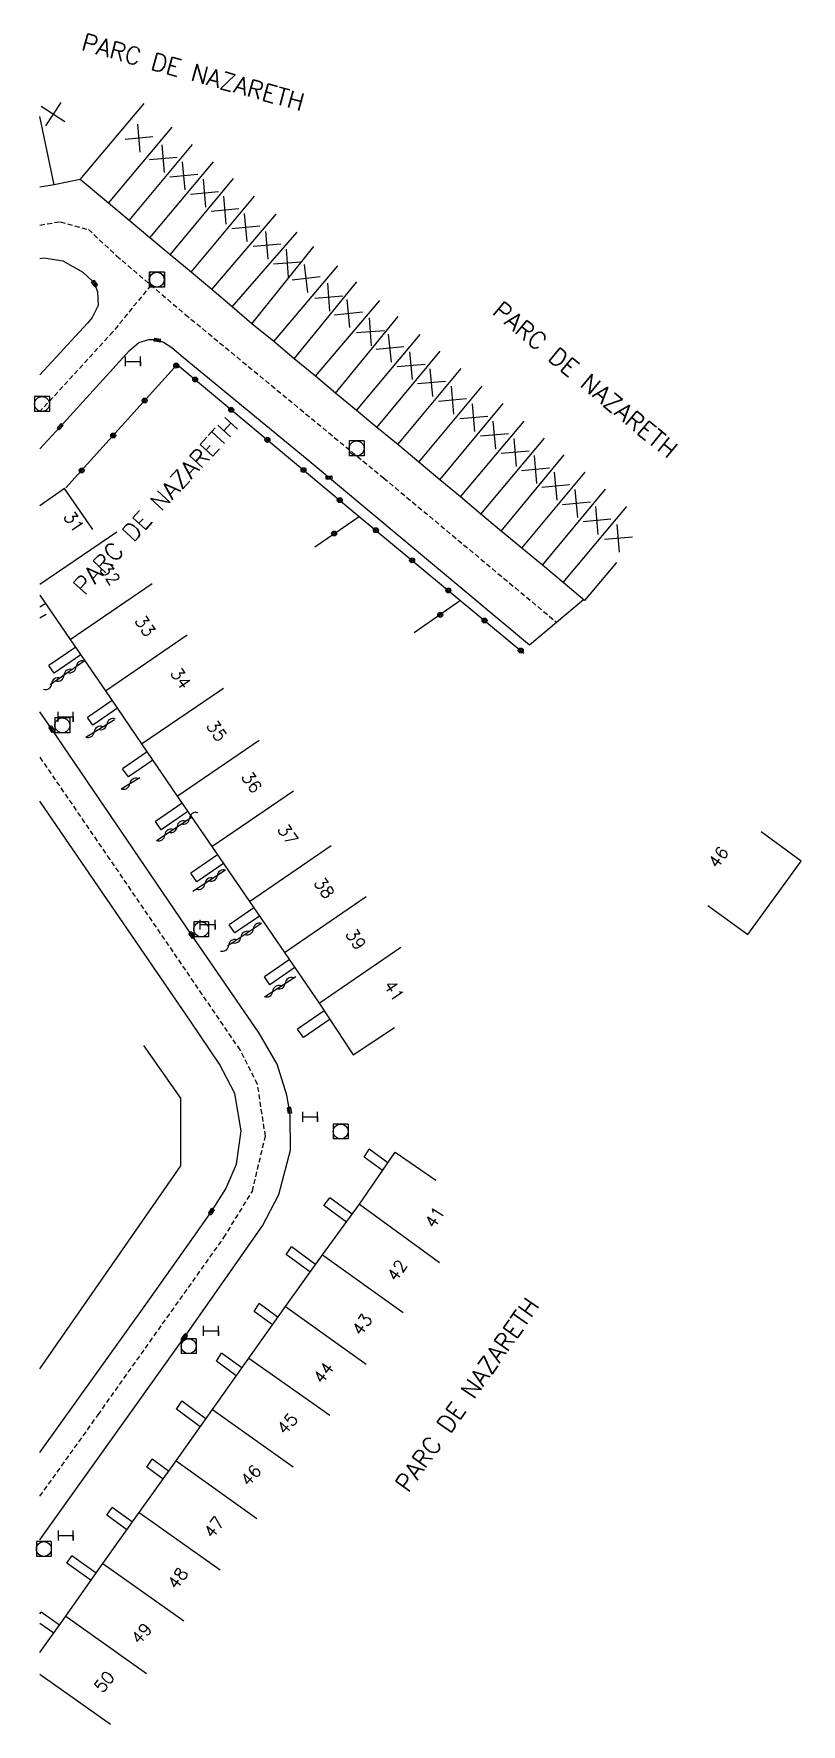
# Model space of a CAD drawing. Header units: millimetres. Extents: x 139999 to 141000, y 129000 to 130000.
# Drawn here: x 139999.4 to 140076.8, y 129096.1 to 129266.7 of the extents above; entities that cross this region are included whole.
import ezdxf
from ezdxf.enums import TextEntityAlignment as Align

# ---------------------------------------------------------------- set-up
doc = ezdxf.new("R2010")
doc.units = ezdxf.units.MM
doc.linetypes.add('DASHED', pattern=[0.75, 0.5, -0.25])
doc.layers.get('0').update_dxf_attribs({"linetype": 'CONTINUOUS'})
for name, color, linetype in [('W0001', 6, 'DASHED'), ('W0008', 7, 'CONTINUOUS'), ('W0100', 7, 'CONTINUOUS'), ('W0105', 7, 'CONTINUOUS'), ('W0302', 3, 'CONTINUOUS'), ('W0310', 3, 'CONTINUOUS'), ('W0322', 7, 'CONTINUOUS'), ('W0400', 7, 'CONTINUOUS'), ('W0420', 7, 'CONTINUOUS'), ('W0989', 7, 'CONTINUOUS'), ('W0991', 7, 'CONTINUOUS'), ('W1102', 7, 'CONTINUOUS'), ('W1474', 7, 'CONTINUOUS')]:
    doc.layers.add(name, color=color, linetype=linetype)
doc.styles.get("Standard").update_dxf_attribs({"font": 'romans.shx', "width": 0.85})

# ---------------------------------------------------------------- blocks, each defined once
blk = doc.blocks.new('T420')
for p, q in [((0.75, 0.75), (-0.75, 0.75)), ((-0.75, 0.75), (-0.75, -0.75)), ((0.75, 0.75), (0.75, -0.75)), ((0.75, -0.75), (-0.75, -0.75))]:
    blk.add_line(p, q)
blk.add_ellipse((0, 0), major_axis=(-0.53, 0.53), ratio=1, start_param=3.926991, end_param=10.210176)
blk = doc.blocks.new('T400')
at = {"color": 0, "linetype": 'ByBlock', "lineweight": -2}
for p, q in [((-0.15, -0.25), (-0.15, 0.3)), ((-0.15, 0.3), (0.15, 0.3)), ((-0.15, 0.15), (0.15, 0.15)), ((-0.15, 0), (0.15, 0)), ((0.15, 0.3), (0.15, -0.25)), ((-0.15, -0.15), (0.15, -0.15)), ((-0.15, -0.25), (-0.15, -0.3)), ((-0.15, -0.3), (0.15, -0.3)), ((0.15, -0.3), (0.15, -0.25))]:
    blk.add_line(p, q, dxfattribs=at)
blk = doc.blocks.new('t991o')
at = {"color": 0, "linetype": 'Continuous'}
for p, q in [((-1, 1), (1, -1)), ((-1, -1), (1, 1))]:
    blk.add_line(p, q, dxfattribs=at)
blk = doc.blocks.new('t322o')
at = {"color": 0, "linetype": 'Continuous'}
for radius in [0.25, 0.15]:
    blk.add_circle((0, 0), radius, dxfattribs=at)
blk = doc.blocks.new('t310o')
at = {"color": 0, "linetype": 'Continuous'}
for centre, start, end in [((-0.5, 0.38), 216.8699, 323.1304), ((0.5, -0.37), 36.8699, 143.1303)]:
    blk.add_arc(centre, 0.625, start, end, dxfattribs=at)
blk = doc.blocks.new('T1474')
at = {"color": 0, "linetype": 'Continuous', "flags": 128}
for points in [[(-0.75, -0.5), (-0.75, 0.5)], [(-0.75, 0), (0.75, 0)], [(0.75, 0), (0.75, -0.5), (0.75, 0.5)]]:
    blk.add_lwpolyline(points, dxfattribs=at)

msp = doc.modelspace()

# ---------------------------------------------------------------- linework, layer by layer
at = {"layer": 'W0001'}
for points in [[(140000, 129247.39), (140002.05, 129247.72), (140004.89, 129246.93), (140007.73, 129244.28), (140014.66, 129238.37), (140034.69, 129221.84), (140052.13, 129207.29)], [(140011.19, 129241.32), (140007.36, 129236.61), (140000, 129228.57)], [(140000, 129119.07), (140005.87, 129127.3), (140018.56, 129145.18), (140021.43, 129149.87), (140022.75, 129155.43), (140021.95, 129160.66), (140020.2, 129164.12), (140007.08, 129183.35), (140000, 129193.69)]]:
    msp.add_lwpolyline(points, dxfattribs=at)
at = {"layer": 'W0008'}
for points in [[(140000, 129244.01), (140000.44, 129244.08), (140002.31, 129243.78), (140004.33, 129242.64), (140005.3, 129241.73), (140005.49, 129241.48), (140005.82, 129240.66), (140005.86, 129239.28), (140005.28, 129238.07), (140004.78, 129237.48)], [(140004.78, 129237.48), (140000, 129232.27)], [(140000, 129224.8), (140002.04, 129227.03), (140009.02, 129234.72), (140009.98, 129235.54), (140011, 129235.82), (140011.48, 129235.82), (140011.85, 129235.77), (140012.48, 129235.55), (140013.31, 129235.02), (140014.45, 129234.05), (140026.95, 129223.74), (140049.41, 129205), (140054.85, 129209.58)], [(140024.92, 129159.57), (140023.95, 129162.68), (140022.13, 129165.83), (140015.33, 129175.7), (140001.19, 129196.5), (140000, 129198.24)], [(140000, 129123.48), (140010.68, 129138.41), (140015.91, 129145.79), (140017.3, 129147.81), (140018.77, 129150.09), (140019.82, 129152.6), (140020.29, 129155.97), (140019.68, 129159.74), (140018.11, 129162.7), (140015.18, 129167.04), (140000, 129189.23)], [(140000, 129114.66), (140009.07, 129127.39), (140014.58, 129135.13), (140022.47, 129146.37), (140024.1, 129149.53), (140025.27, 129154.02), (140025.25, 129157.55), (140025.18, 129158.01), (140024.92, 129159.57)]]:
    msp.add_lwpolyline(points, dxfattribs=at)
at = {"layer": 'W0100'}
for points in [[(140058.18, 129213.31), (140054.96, 129209.48), (140052.78, 129211.31), (140050.7, 129213.04), (140048.64, 129214.76), (140046.54, 129216.48), (140044.48, 129218.22), (140042.43, 129219.94), (140040.35, 129221.68), (140038.22, 129223.45), (140036.1, 129225.22), (140034, 129226.96), (140031.95, 129228.68), (140029.82, 129230.42), (140027.79, 129232.15), (140025.65, 129233.89), (140023.59, 129235.64), (140021.37, 129237.42), (140019.4, 129239.13), (140017.34, 129240.89), (140015.25, 129242.63), (140013.14, 129244.38), (140011.08, 129246.11), (140008.99, 129247.85), (140006.9, 129249.61), (140004.07, 129252), (140001.43, 129251.45), (140000, 129251.2)], [(140005.34, 129216.67), (140002.49, 129220.78), (140000, 129219.06)], [(140000, 129210.04), (140003.05, 129205.56), (140006.6, 129200.37), (140010.26, 129195.01), (140013.86, 129189.75), (140017.33, 129184.65), (140021.16, 129179.1), (140024.66, 129173.97), (140028.17, 129168.84), (140031.6, 129163.63), (140035.77, 129166.39)], [(140000, 129103.29), (140002.61, 129106.97), (140006.35, 129112.27), (140010, 129117.43), (140013.73, 129122.64), (140017.4, 129127.82), (140021.06, 129133.02), (140024.78, 129138.22), (140028.5, 129143.44), (140032.26, 129148.57), (140035.83, 129153.8), (140039.96, 129150.99)]]:
    msp.add_lwpolyline(points, dxfattribs=at)
at = {"layer": 'W0100', "flags": 128}
msp.add_lwpolyline([(140067.38, 129178.69), (140071.43, 129175.76), (140076.81, 129183.19), (140072.76, 129186.13)], dxfattribs=at)
at = {"layer": 'W0105'}
for p, q in [((140000.04, 129209.99), (140000, 129209.96)), ((140000.58, 129209.2), (140000, 129208.8)), ((140003.61, 129204.77), (140000.9, 129202.92)), ((140001.44, 129202.16), (140000.9, 129202.92)), ((140004.13, 129204), (140001.44, 129202.16)), ((140007.27, 129199.4), (140004.78, 129197.69)), ((140005.32, 129196.9), (140004.78, 129197.69)), ((140007.82, 129198.61), (140005.32, 129196.9)), ((140010.82, 129194.21), (140008.34, 129192.51)), ((140008.93, 129191.69), (140008.34, 129192.51)), ((140011.39, 129193.37), (140008.93, 129191.69)), ((140014.36, 129189.02), (140011.66, 129187.17)), ((140014.93, 129188.19), (140012.24, 129186.35)), ((140012.24, 129186.35), (140011.66, 129187.17)), ((140017.92, 129183.83), (140015.21, 129181.98)), ((140018.52, 129182.95), (140015.82, 129181.1)), ((140015.82, 129181.1), (140015.21, 129181.98)), ((140021.59, 129178.45), (140019.1, 129176.74)), ((140022.15, 129177.64), (140019.67, 129175.94)), ((140019.67, 129175.94), (140019.1, 129176.74)), ((140025.16, 129173.22), (140022.65, 129171.51)), ((140025.71, 129172.43), (140023.2, 129170.71)), ((140023.2, 129170.71), (140022.65, 129171.51)), ((140028.68, 129168.07), (140025.98, 129166.23)), ((140029.27, 129167.22), (140026.58, 129165.38)), ((140026.58, 129165.38), (140025.98, 129166.23)), ((140032.71, 129153.31), (140033.22, 129154.11)), ((140034.56, 129151.95), (140032.71, 129153.31)), ((140035.1, 129152.73), (140033.22, 129154.11)), ((140028.65, 129148.42), (140029.24, 129149.19)), ((140030.93, 129146.75), (140028.65, 129148.42)), ((140031.5, 129147.54), (140029.24, 129149.19)), ((140024.84, 129143.48), (140025.37, 129144.24)), ((140027.24, 129141.72), (140024.84, 129143.48)), ((140027.79, 129142.47), (140025.37, 129144.24)), ((140021.62, 129137.72), (140022.11, 129138.52)), ((140023.92, 129137.19), (140022.11, 129138.52)), ((140023.37, 129136.43), (140021.62, 129137.72)), ((140017.81, 129132.7), (140018.31, 129133.53)), ((140020.36, 129132.03), (140018.31, 129133.53)), ((140019.8, 129131.24), (140017.81, 129132.7)), ((140013.77, 129127.86), (140014.33, 129128.67)), ((140016.18, 129126.09), (140013.77, 129127.86)), ((140016.75, 129126.89), (140014.33, 129128.67)), ((140010.78, 129122), (140011.31, 129122.81)), ((140012.98, 129121.59), (140011.31, 129122.81)), ((140012.42, 129120.8), (140010.78, 129122)), ((140006.74, 129117.16), (140007.3, 129117.95)), ((140009.33, 129116.47), (140007.3, 129117.95)), ((140008.76, 129115.67), (140006.74, 129117.16)), ((140002.72, 129112.3), (140003.21, 129113.06)), ((140005.16, 129110.57), (140002.72, 129112.3)), ((140005.68, 129111.32), (140003.21, 129113.06)), ((140000, 129107.21), (140000.11, 129107.37)), ((140001.96, 129106.05), (140000.11, 129107.37)), ((140001.39, 129105.25), (140000, 129106.23))]:
    msp.add_line(p, q, dxfattribs=at)
at = {"layer": 'W0302'}
msp.add_lwpolyline([(140000, 129131.94), (140014.21, 129152.43), (140014.2, 129159.27), (140010.47, 129164.56)], dxfattribs=at)
at = {"layer": 'W0310'}
for p, q in [((140000, 129207.73), (140000.61, 129208.12)), ((140004.47, 129203.36), (140001.02, 129200.98)), ((140004.62, 129195.7), (140007.51, 129197.49)), ((140008.21, 129190.47), (140010.08, 129191.61)), ((140011.77, 129185.26), (140015.26, 129187.6)), ((140018.73, 129182.28), (140015.42, 129180.12)), ((140022.35, 129176.9), (140018.94, 129174.61)), ((140022.65, 129169.49), (140025.81, 129171.54))]:
    msp.add_line(p, q, dxfattribs=at)
at = {"layer": 'W0322'}
for p, q in [((140002.62, 129220.85), (140013.85, 129233.3)), ((140027.72, 129214.92), (140032.22, 129217.97)), ((140042.33, 129209.42), (140037.75, 129206.21))]:
    msp.add_line(p, q, dxfattribs=at)
msp.add_lwpolyline([(140013.83, 129233.31), (140032.22, 129217.97), (140048.83, 129204.18)], dxfattribs=at)
at = {"layer": 'W1102'}
for p, q in [((140004.07, 129252), (140010.51, 129259.65)), ((140001.43, 129251.45), (140000, 129258.33)), ((140006.9, 129249.61), (140013.34, 129257.26)), ((140008.99, 129247.85), (140015.4, 129255.53)), ((140011.08, 129246.11), (140017.5, 129253.77)), ((140013.14, 129244.38), (140019.53, 129252.08)), ((140015.25, 129242.63), (140021.66, 129250.31)), ((140017.34, 129240.89), (140023.83, 129248.5)), ((140019.4, 129239.13), (140025.97, 129246.68)), ((140021.37, 129237.42), (140027.62, 129245.23)), ((140023.59, 129235.64), (140030.07, 129243.26)), ((140025.65, 129233.89), (140031.96, 129241.65)), ((140027.79, 129232.15), (140034.28, 129239.76)), ((140029.82, 129230.42), (140036.16, 129238.15)), ((140031.95, 129228.68), (140038.35, 129236.35)), ((140034, 129226.96), (140040.38, 129234.66)), ((140036.1, 129225.22), (140042.5, 129232.9)), ((140038.22, 129223.45), (140044.63, 129231.13)), ((140040.35, 129221.68), (140046.75, 129229.36)), ((140042.43, 129219.94), (140048.86, 129227.6)), ((140044.48, 129218.22), (140050.91, 129225.88)), ((140046.54, 129216.48), (140052.91, 129224.19)), ((140048.64, 129214.76), (140055.03, 129222.44)), ((140050.7, 129213.04), (140057.08, 129220.73)), ((140052.78, 129211.31), (140059.21, 129218.97)), ((140000, 129211.14), (140007.74, 129216.43)), ((140003.05, 129205.56), (140011.32, 129211.2)), ((140006.6, 129200.37), (140014.86, 129206.01)), ((140010.26, 129195.01), (140018.52, 129200.65)), ((140013.86, 129189.75), (140022.11, 129195.39)), ((140017.33, 129184.65), (140025.59, 129190.29)), ((140021.16, 129179.1), (140029.39, 129184.77)), ((140024.66, 129173.97), (140032.92, 129179.6)), ((140028.17, 129168.84), (140036.42, 129174.49)), ((140032.26, 129148.57), (140040.33, 129142.66)), ((140028.5, 129143.44), (140036.64, 129137.63)), ((140024.78, 129138.22), (140032.91, 129132.4)), ((140021.06, 129133.02), (140029.24, 129127.27)), ((140017.4, 129127.82), (140025.56, 129122.04)), ((140013.73, 129122.64), (140021.87, 129116.83)), ((140010, 129117.43), (140018.17, 129111.65)), ((140006.35, 129112.27), (140014.52, 129106.5)), ((140002.61, 129106.97), (140010.76, 129101.18)), ((140000, 129101.1), (140007.13, 129096.06))]:
    msp.add_line(p, q, dxfattribs=at)

# ---------------------------------------------------------------- block references
at = {"layer": 'W0310'}
for p, rotation in [((140002.42, 129201.95), 214.5379702237679), ((140003.65, 129202.8), 214.5379702237679), ((140001.18, 129201.1), 214.5379702237679), ((140006.75, 129197.01), 31.75679023492579), ((140005.47, 129196.22), 31.75679023492579), ((140009.06, 129190.99), 31.29078143971907), ((140013.84, 129186.65), 33.7505242769216), ((140015.09, 129187.49), 33.7505242769216), ((140012.6, 129185.82), 33.7505242769216), ((140017.89, 129181.73), 213.111983245983), ((140016.64, 129180.91), 213.111983245983), ((140021.52, 129176.34), 213.9338183691677), ((140019.03, 129174.67), 213.9338183691677), ((140020.27, 129175.51), 213.9338183691677), ((140023.49, 129170.04), 32.87591197784288), ((140024.75, 129170.85), 32.87591197784288)]:
    msp.add_blockref('t310o', p, dxfattribs=dict(at, rotation=rotation))
at = {"layer": 'W0322'}
for p, rotation in [((140013.75, 129233.2), 47.96271301591614), ((140015.66, 129231.79), 320.1692865809615), ((140010.57, 129229.67), 47.96271301591614), ((140019.3, 129228.74), 320.1692865809615), ((140007.39, 129226.14), 47.96271301591614), ((140022.95, 129225.7), 320.1692865809615), ((140004.21, 129222.61), 47.96271301591614), ((140026.6, 129222.66), 320.1692865809615), ((140030.25, 129219.62), 320.1692865809615), ((140029.68, 129216.25), 34.1309544060155), ((140033.9, 129216.58), 320.2896011289378), ((140037.55, 129213.54), 320.2896011289378), ((140041.21, 129210.51), 320.2896011289378), ((140040.39, 129208.05), 215.0373307814454), ((140044.86, 129207.47), 320.2896011289378), ((140048.52, 129204.44), 320.2896011289378)]:
    msp.add_blockref('t322o', p, dxfattribs=dict(at, rotation=rotation))
at = {"layer": 'W0400'}
for p, rotation in [((140005.49, 129241.48), 37.41450737998277), ((140011.85, 129235.77), 81.49238747686769), ((140002.04, 129227.03), 137.4693771868348), ((140029.17, 129221.88), 90), ((140001.19, 129196.5), 214.215684482221), ((140015.33, 129175.7), 214.5348648178754), ((140025.18, 129158.01), 188.6150006897723), ((140017.3, 129147.81), 325.4194732770945), ((140014.58, 129135.13), 144.5576015963416)]:
    msp.add_blockref('T400', p, dxfattribs=dict(at, rotation=rotation))
at = {"layer": 'W0420'}
for p in [(140011.78, 129241.87), (140011.8, 129241.87), (140000.2, 129229.33), (140031.95, 129224.84), (140002.25, 129196.88), (140016.27, 129176.29), (140030.34, 129155.89), (140015.01, 129134.22), (140000.39, 129113.75)]:
    msp.add_blockref('T420', p, dxfattribs=at)
at = {"layer": 'W0991'}
for p, rotation in [((140001.32, 129258.58), 191.7541734412345), ((140009.99, 129256.16), 139.8795328226281), ((140012.45, 129254.09), 139.9560204061687), ((140014.52, 129252.36), 140.1683641159722), ((140016.61, 129250.61), 140.0325405700876), ((140018.67, 129248.89), 140.3100635164009), ((140020.78, 129247.14), 140.1776218082625), ((140022.91, 129245.34), 139.5598093290201), ((140024.98, 129243.55), 138.9733271834173), ((140026.86, 129241.99), 141.3308997907318), ((140029.15, 129240.1), 139.6358903337624), ((140031.14, 129238.45), 140.8520050444711), ((140033.35, 129236.61), 139.5261242127453), ((140035.32, 129234.96), 140.6318621379025), ((140037.46, 129233.19), 140.1459889153232), ((140039.52, 129231.48), 140.3360259491567), ((140041.64, 129229.71), 140.1958295052428), ((140043.77, 129227.94), 140.1795347580818), ((140045.87, 129226.19), 140.1619077978619), ((140047.96, 129224.44), 139.9467617504178), ((140050.01, 129222.71), 139.9685231404048), ((140052.05, 129221.02), 140.4468785419513), ((140054.14, 129219.28), 140.235968399531), ((140056.21, 129217.56), 140.2837254135772), ((140058.37, 129215.76), 140.0143666742817)]:
    msp.add_blockref('t991o', p, dxfattribs=dict(at, rotation=rotation))
at = {"layer": 'W1474'}
for p in [(140009.39, 129233.63), (140002.6, 129197.74), (140016.93, 129176.77), (140027.27, 129157.38), (140017.26, 129135.78), (140002.61, 129115.11)]:
    msp.add_blockref('T1474', p, dxfattribs=at)

# ---------------------------------------------------------------- texts
at = {"layer": 'W0989'}
for rotation, p in [(344.479, (140015.46, 129262.83)), (320.46, (140055.03, 129231.77)), (47.4746, (140011.67, 129219.05)), (54.9147, (140043.11, 129129.34))]:
    msp.add_text('PARC DE NAZARETH', height=1.75, rotation=rotation, dxfattribs=at).set_placement(p, align=Align.MIDDLE)
at = {"layer": 'W0991'}
for s, height, rotation, p in [('31', 1.25, 304.3505, (140003.43, 129217.43)), ('32', 1.25, 304.2951, (140007.06, 129212.12)), ('33', 1.25, 304.3429, (140010.61, 129206.91)), ('34', 1.25, 304.3335, (140014.21, 129201.64)), ('35', 1.249, 304.3372, (140017.84, 129196.33)), ('36', 1.249, 304.3215, (140021.38, 129191.15)), ('37', 1.25, 304.5415, (140025.01, 129185.85)), ('46', 1.25, 54.0886, (140068.45, 129183.58)), ('38', 1.25, 304.3143, (140028.69, 129180.48)), ('39', 1.249, 303.3793, (140031.88, 129175.29)), ('41', 1.249, 303.3793, (140035.73, 129170.09)), ('41', 1.25, 57.2102, (140039.83, 129147.25)), ('42', 1.249, 55.1235, (140036.03, 129141.87)), ('43', 1.249, 54.7478, (140032.5, 129136.41)), ('44', 1.25, 53.3004, (140028.61, 129131.55)), ('45', 1.25, 48.4044, (140024.96, 129126.4)), ('46', 1.25, 48.1365, (140021.28, 129121.18)), ('47', 1.25, 52.502, (140017.56, 129115.96)), ('48', 1.25, 53.9913, (140013.89, 129110.8)), ('49', 1.25, 47.8491, (140010.24, 129105.22)), ('50', 1.249, 51.6368, (140006.49, 129100.35))]:
    msp.add_text(s, height=height, rotation=rotation, dxfattribs=at).set_placement(p, align=Align.MIDDLE)

doc.saveas('drawing.dxf')
